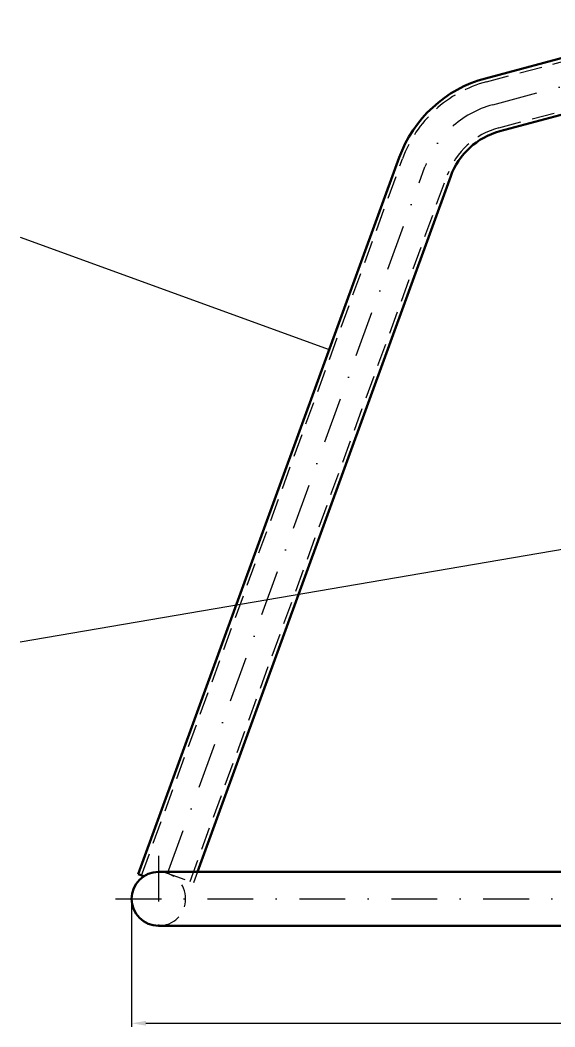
# Model space of a CAD drawing. Extents: x -5080 to -3891, y 5788 to 6629.
# Drawn here: x -4463.5 to -4315.2, y 5989 to 6268.4 of the extents above; entities that cross this region are included whole.
import ezdxf

# ---------------------------------------------------------------- set-up
doc = ezdxf.new("R2010")
doc.units = 0
doc.linetypes.add('STRICHPUNKT', pattern=[25.4, 12.7, -6.35, 0, -6.35])
doc.linetypes.add('VERDECKT', pattern=[9.525, 6.35, -3.175])
doc.layers.get('Defpoints').update_dxf_attribs({"linetype": 'CONTINUOUS'})
for name, color, linetype, lineweight in [('ACHSE', 150, 'STRICHPUNKT', 25), ('BEM', 6, 'CONTINUOUS', 25), ('VERDECKT', 2, 'VERDECKT', 25), ('VOLL_05', 7, 'CONTINUOUS', 40)]:
    doc.layers.add(name, color=color, linetype=linetype, lineweight=lineweight)
doc.styles.get("Standard").update_dxf_attribs({"font": 'romans.shx', "width": 0.6})
doc.dimstyles.get("Standard").update_dxf_attribs({"dimtxt": 4, "dimasz": 4, "dimexe": 1, "dimexo": 1, "dimgap": 1, "dimtad": 1, "dimdsep": 46, "dimtxsty": 'Standard', "dimcen": 0, "dimclrd": 256, "dimclre": 256, "dimclrt": 256, "dimazin": 0, "dimtfac": 1, "dimtmove": 0, "dimatfit": 3, "dimfxl": 0, "dimtolj": 1, "dimtzin": 0, "dimarcsym": 0})

# ---------------------------------------------------------------- blocks, each defined once
blk = doc.blocks.new('*D0')
at = {"layer": 'BEM', "lineweight": -2}
for p, q in [((-4432.64, 6023.56), (-4432.64, 5989.02)), ((-4042.64, 6023.56), (-4042.64, 5989.02)), ((-4428.64, 5990.02), (-4046.64, 5990.02))]:
    blk.add_line(p, q, dxfattribs=at)
at = {"layer": 'BEM'}
for points in [[(-4428.64, 5990.69), (-4428.64, 5989.36), (-4432.64, 5990.02)], [(-4046.64, 5990.69), (-4046.64, 5989.36), (-4042.64, 5990.02)]]:
    blk.add_solid(points, dxfattribs=at)
at = {"layer": 'Defpoints', "color": 0}
for p in [(-4432.64, 6024.56), (-4042.64, 6024.56), (-4042.64, 5990.02)]:
    blk.add_point(p, dxfattribs=at)
at = {"layer": 'BEM', "insert": (-4237.64, 5993.02), "char_height": 4, "attachment_point": 5}
blk.add_mtext('\\A1;1950', dxfattribs=at)

msp = doc.modelspace()

# ---------------------------------------------------------------- linework, layer by layer
at = {"layer": 'ACHSE'}
for p, q in [((-4332.4675, 6244.9322), (-4272.1419, 6261.0965)), ((-4422.6329, 6031.6284), (-4351.2664, 6227.7062)), ((-4425.1419, 6036.4906), (-4425.1419, 6012.6305)), ((-4437.0719, 6024.5606), (-4038.0874, 6024.5606))]:
    msp.add_line(p, q, dxfattribs=at)
msp.add_arc((-4325.3215, 6218.263), 27.61, 105, 160, dxfattribs=at)
at = {"layer": 'BEM'}
for p, q in [((-4463.5463, 6208.2217), (-4377.814, 6177.0176)), ((-4463.5463, 6095.8812), (-4276.6662, 6127.8393))]:
    msp.add_line(p, q, dxfattribs=at)
at = {"layer": 'VERDECKT'}
for p, q in [((-4334.1783, 6251.317), (-4274.1419, 6267.4037)), ((-4330.7567, 6238.5475), (-4274.1419, 6253.7174)), ((-4429.8703, 6031.0701), (-4357.4778, 6229.967)), ((-4416.4215, 6029.3677), (-4345.0551, 6225.4455)), ((-4423.8201, 6032.0606), (-4415.4818, 6029.0257)), ((-4414.3772, 6032.0606), (-4415.4818, 6029.0257))]:
    msp.add_line(p, q, dxfattribs=at)
for centre, radius, start, end in [((-4325.3215, 6218.263), 34.22, 105, 160), ((-4325.3215, 6218.263), 21, 105, 160), ((-4425.1419, 6024.5606), 7.5, 270, 90)]:
    msp.add_arc(centre, radius, start, end, dxfattribs=at)
at = {"layer": 'VOLL_05'}
for p, q in [((-4334.4371, 6252.2829), (-4274.1419, 6268.439)), ((-4330.4979, 6237.5816), (-4274.1419, 6252.6821)), ((-4430.81, 6031.4121), (-4358.4175, 6230.309)), ((-4414.3772, 6032.0606), (-4344.1154, 6225.1034)), ((-4430.81, 6031.4121), (-4429.2412, 6030.8411)), ((-4425.1419, 6032.0606), (-4149.6913, 6032.0606)), ((-4425.1419, 6017.0606), (-4050.1419, 6017.0606))]:
    msp.add_line(p, q, dxfattribs=at)
for centre, radius, start, end in [((-4325.3215, 6218.263), 35.22, 105, 160), ((-4325.3215, 6218.263), 20, 105, 160), ((-4425.1419, 6024.5606), 7.5, 90, 270)]:
    msp.add_arc(centre, radius, start, end, dxfattribs=at)

# ---------------------------------------------------------------- dimensions: what is measured, and where the dimension line sits
at = {"layer": 'BEM'}
dim = msp.add_linear_dim(base=(-4042.6419, 5990.0234), p1=(-4432.6419, 6024.5606), p2=(-4042.6419, 6024.5606), dimstyle='Standard', override={"dimlfac": 5}, dxfattribs=at)
dim.commit()
dim.dimension.update_dxf_attribs({"geometry": '*D0', "text_midpoint": (-4237.6419, 5993.0234)})

doc.saveas('drawing.dxf')
